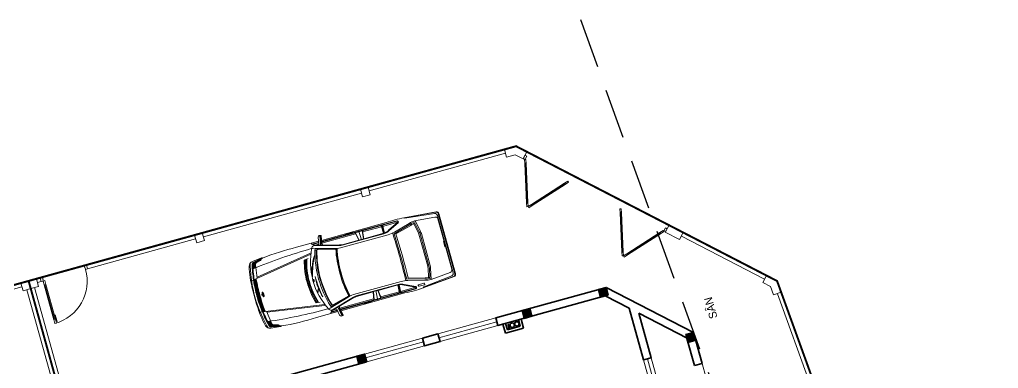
# Model space of a CAD drawing. Header units: metres. Extents: x 568336 to 569219, y 2065964 to 2066430.
# Drawn here: x 568522.05 to 568546.5, y 2066408.25 to 2066416.97 of the extents above; entities that cross this region are included whole.
import ezdxf

# ---------------------------------------------------------------- set-up
doc = ezdxf.new("R2010")
doc.units = ezdxf.units.M
doc.linetypes.add('$AUDIT_BAD_LTYPE2', pattern=[0])
doc.linetypes.add('HIDDEN', pattern=[0.375, 0.25, -0.125])
doc.layers.get('0').update_dxf_attribs({"linetype": 'CONTINUOUS'})
for name, color, linetype, lineweight in [('-CONCRETE', 1, 'CONTINUOUS', 35), ('-DIM', 9, 'CONTINUOUS', 13), ('-DOOR', 137, 'CONTINUOUS', 9), ('-LINE1', 7, 'CONTINUOUS', 18), ('-WALL', 4, 'CONTINUOUS', 35), ('A-NoiThat', 39, 'CONTINUOUS', 13), ('TEXT25', 2, 'CONTINUOUS', 13)]:
    doc.layers.add(name, color=color, linetype=linetype, lineweight=lineweight)
doc.layers.add('-RANH GIOI LO DAT', color=12, linetype='CONTINUOUS')
doc.layers.add('RANHGIOI', color=2, linetype='HIDDEN')
doc.styles.add('SVN_AVO_thuong', font='')
doc.styles.get('SVN_AVO_thuong').set_extended_font_data('SVN-Avo')

# ---------------------------------------------------------------- blocks, each defined once
blk = doc.blocks.new('A$C5C575821')
at = {"layer": '-CONCRETE'}
h = blk.add_hatch(color=256, dxfattribs=at)
h.dxf.hatch_style = 1
h.paths.add_polyline_path([(0, 200), (0, 0), (200, 0), (200, 200)])
blk.add_lwpolyline([(0, 0), (200, 0), (200, 200), (0, 200)], close=True, dxfattribs=at)
blk = doc.blocks.new('*U11')
at = {"linetype": '$AUDIT_BAD_LTYPE2'}
for p, q in [((70, 100), (70, 1000)), ((90, 1000), (90, 100))]:
    blk.add_line(p, q, dxfattribs=at)
for points in [[(50, 1000), (90, 1000), (90, 1100), (50, 1100), (50, 1000)], [(50, 1003), (50, 100)], [(50, 100), (90, 100), (90, 0), (50, 0), (50, 100)]]:
    blk.add_lwpolyline(points)
for points in [[(118, 895), (118, 1064), (90, 1064), (90, 1036), (113, 1036), (113, 895)], [(0, 0), (50, 0), (50, -40), (60, -40), (60, -100), (0, -100)], [(1200, 0), (1150, 0), (1150, -40), (1140, -40), (1140, -100), (1200, -100)]]:
    blk.add_lwpolyline(points, close=True)
at = {"linetype": '$AUDIT_BAD_LTYPE2', "ltscale": 0.3}
blk.add_arc((50, 0), 1100, 0, 90, dxfattribs=at)
blk = doc.blocks.new('CONG2')
at = {"layer": '-LINE1', "lineweight": 18}
blk.add_line((257137, -126793), (257137, -126693), dxfattribs=at)
at = {"ltscale": 100}
for p, q in [((255907, -126606), (256397, -125757)), ((256427, -125775), (255937, -126623)), ((256527, -125775), (257017, -126623)), ((257047, -126606), (256557, -125757))]:
    blk.add_line(p, q, dxfattribs=at)
at = {"color": 8, "ltscale": 100}
for points in [[(256412, -125755), (256421, -125760), (255921, -126626), (255912, -126621)], [(256541, -125755), (256533, -125760), (257033, -126626), (257041, -126621)]]:
    blk.add_lwpolyline(points, close=True, dxfattribs=at)
at = {"ltscale": 100}
for points in [[(256477, -125688), (256427, -125775), (256416, -125768), (256421, -125760), (256412, -125755), (256407, -125763), (256397, -125757), (256447, -125671)], [(256477, -125688), (256527, -125775), (256538, -125768), (256533, -125760), (256541, -125755), (256546, -125763), (256557, -125757), (256507, -125671)], [(255917, -126612), (255912, -126621), (255921, -126626), (255926, -126617), (255937, -126623), (255887, -126710), (255857, -126693), (255907, -126606)], [(257036, -126612), (257041, -126621), (257033, -126626), (257028, -126617), (257017, -126623), (257067, -126710), (257097, -126693), (257047, -126606)], [(257087, -126728), (257097, -126728), (257097, -126693), (257137, -126693), (257137, -126793), (257087, -126793)]]:
    blk.add_lwpolyline(points, close=True, dxfattribs=at)
blk = doc.blocks.new('A$C4E0379A3')
for p, q in [((-3008, 1028), (-3043, 837)), ((-2991, 1024), (-3026, 833)), ((-2996, 1032), (-3002, 1034)), ((-3086, 911), (-3652, 911)), ((-3264, 885), (-3090, 885)), ((-3250, 871), (-3093, 871)), ((-3188, 842), (-3098, 842)), ((-3038, 828), (-3035, 828)), ((-3021, 842), (-2142, 842)), ((-1960, 842), (-1475, 842)), ((-1476, 871), (-1470, 672)), ((-1464, 871), (-1459, 671)), ((-1453, 871), (-1447, 672)), ((-1442, 842), (-1052, 842)), ((-865, 903), (-71, 834)), ((-3607, 327), (-3545, 317)), ((-3585, 436), (-3523, 423)), ((-3632, 105), (-3569, 103)), ((-3623, 216), (-3560, 210)), ((-3632, -105), (-3569, -103)), ((-3623, -216), (-3560, -210)), ((-3607, -327), (-3545, -317)), ((-3585, -436), (-3523, -423)), ((-1476, -871), (-1470, -672)), ((-1464, -871), (-1459, -672)), ((-1453, -871), (-1447, -673)), ((-3086, -910), (-3641, -910)), ((-3264, -885), (-3090, -885)), ((-3250, -871), (-3093, -871)), ((-3188, -842), (-3098, -842)), ((-3008, -1028), (-3043, -837)), ((-2991, -1024), (-3026, -833)), ((-3021, -842), (-2142, -842)), ((-1960, -842), (-1475, -842)), ((-1442, -842), (-1052, -842)), ((-2996, -1032), (-3002, -1034))]:
    blk.add_line(p, q)
for points in [[(-3098, 842), (-3068, 1009, -0.322829), (-3030, 1045), (-2992, 1039, -0.422531), (-2986, 1031), (-3024, 825), (-3005, 788)], [(-4870, 845, 0.06824), (-4897, 765, 0.051611), (-4988, 0), (-4988, 207, -0.069896), (-4921, 771, -0.32103), (-4812, 866), (-4566, 891, -0.311578), (-4546, 881, -0.311578)], [(-4904, 412, -0.043765), (-4839, 789, -0.303464), (-4783, 841), (-4652, 864, -0.018633), (-4546, 881, -0.083909), (-4649, 846), (-4780, 823, 0.304556), (-4822, 785, 0.038587), (-4886, 417)], [(-4844, -684, 0.027873), (-3308, -783, 0.059366), (-3253, -773), (-2747, -635, -0.079464), (-2602, -606), (-1363, -606, -0.06068), (-1199, -626), (-783, -731, 0.120949), (-629, -758), (-123, -715, 0.39497), (-63, -651), (-63, 657, 0.404135), (-125, 721), (-641, 762, 0.112937), (-783, 735), (-1199, 626, -0.06068), (-1363, 606), (-2602, 606, -0.070217), (-2747, 633), (-3253, 775, 0.044809), (-3308, 782, 0.02806), (-4844, 684)], [(-4827, 685), (-4813, 772, -0.131143), (-4795, 818)], [(-4813, 686), (-4800, 771, -0.189017), (-4772, 824)], [(-4805, 428), (-4762, 766, -0.304567), (-4730, 804), (-4609, 838, 0.23887), (-4600, 847), (-4595, 859)], [(-4800, 687), (-4788, 769, -0.304567), (-4737, 829), (-4721, 833)], [(-4787, 688), (-4775, 768, -0.304567), (-4733, 817), (-4613, 850, 0.23887), (-4612, 851), (-4611, 854)], [(-3013, -885), (-1963, -885), (-1063, -885, 0.758852), (-1047, -828), (-1310, -704, 0.14996), (-1459, -658), (-2037, -658), (-2541, -658, 0.077307), (-2612, -669), (-3209, -833, -0.360394), (-3286, -801, -0.242572), (-3286, 801, -0.360655), (-3210, 833), (-2612, 669, 0.077307), (-2541, 658), (-2037, 658), (-1459, 658, 0.137614), (-1310, 704), (-1047, 828, 0.758852), (-1063, 885), (-1963, 885), (-3013, 885)], [(-3015, 871), (-1063, 871, -0.768317), (-1055, 840), (-1319, 716, -0.14228), (-1459, 671), (-1976, 672), (-1984, 666), (-2096, 666), (-2107, 672), (-2541, 672, -0.077278), (-2607, 683), (-3216, 850, -0.231129), (-3277, 911)], [(-869, 907, 0.039974), (-1335, 911), (-3008, 911)], [(-23, 782), (-23, -782, -0.389106), (-71, -834), (-865, -903)], [(-623, 762), (-564, 476, -0.050349), (-558, 411), (-558, -414, -0.051729), (-565, -481), (-623, -757)], [(-3452, 562), (-3554, 551, 0.073531), (-3635, 0, 0.073531), (-3554, -551), (-3452, -562)], [(-3530, -553, -0.073847), (-3612, 0, -0.073847), (-3530, 553, -0.153472)], [(-3506, -555, -0.074177), (-3588, 0, -0.074177), (-3506, 555, -0.153472)], [(-3488, -558, -0.077146), (-3574, 0, -0.077146), (-3488, 558, -0.077146)], [(-3417, 308, 0.045041), (-3467, 93, -0.050749), (-3278, 596, 0.062222), (-3412, 322), (-3425, 317), (-3463, 241)], [(-3303, 545, 0.052375), (-3409, 311), (-3419, 308), (-3467, 214)], [(-2699, 620, 0.107895), (-2700, -620, 0.109161)], [(-2687, 617, 0.107872), (-2688, -617, -0.970081)], [(-1244, 612, -0.017383), (-1244, -612, 9.34877)], [(-616, 731, 0.13448), (-772, 708), (-1214, 588, -0.016626), (-1214, -587), (-771, -703)], [(-759, -677, 0.11132), (-643, -700), (-596, -475, 0.051729), (-590, -414), (-590, 411, 0.050349), (-596, 470), (-644, 704, 0.111864), (-760, 681), (-1172, 574, -0.016174), (-1172, -574), (-759, -677)], [(-676, 703), (-628, 463, -0.050349), (-622, 411), (-622, -414, -0.051729), (-628, -468), (-676, -698)], [(-4988, 259), (-4994, 259, 0.001921), (-5000, 0)], [(-4914, 6, -0.025368), (-4898, 390, -0.026384)], [(-4870, 6, -0.025968), (-4853, 394, 0.502127), (-4857, 398), (-4908, 388)], [(-4899, 6, -0.025667), (-4883, 393, -0.026384)], [(-4885, 6, -0.02596), (-4867, 396, -0.026384)], [(-4988, -259), (-4994, -259, -0.001921), (-5000, 0)], [(-4870, -845, -0.06824), (-4897, -765, -0.051611), (-4988, 0), (-4988, -207, 0.069896), (-4921, -771, 0.32103), (-4812, -866), (-4566, -891, 0.311578), (-4546, -881, 0.311578)], [(-3401, -235, 0.045041), (-3354, -451, -0.050749), (-3398, 84, 0.062222), (-3402, -221), (-3412, -231), (-3449, -323)], [(-3446, -343), (-3402, -237), (-3395, -229, -0.052375), (-3399, 28)], [(-4898, -390, -0.025409), (-4914, -6, -0.026384)], [(-4908, -388), (-4857, -398, 0.502127), (-4853, -394, -0.02601), (-4870, -6, -0.026384)], [(-4883, -393, -0.025709), (-4899, -6, -0.026384)], [(-4867, -396, -0.026002), (-4885, -6, -0.026384)], [(-4906, -412, 0.046101), (-4839, -789, 0.303464), (-4783, -841), (-4652, -864, 0.018633), (-4546, -881, 0.083909), (-4649, -846), (-4780, -823, -0.304556), (-4822, -785, -0.038587), (-4886, -417)], [(-4805, -428), (-4762, -766, 0.304567), (-4730, -804), (-4609, -838, -0.23887), (-4600, -847), (-4595, -859)], [(-4827, -685), (-4813, -772, 0.131143), (-4795, -818)], [(-4813, -686), (-4800, -771, 0.189017), (-4772, -824)], [(-4800, -687), (-4788, -769, 0.304567), (-4737, -829), (-4721, -833)], [(-4787, -688), (-4775, -768, 0.304567), (-4733, -817), (-4613, -850, -0.23887), (-4612, -851), (-4611, -854)], [(-3015, -871), (-1063, -871, 0.768317), (-1055, -840), (-1319, -716, 0.149181), (-1459, -672), (-1976, -672), (-1984, -666), (-2096, -666), (-2107, -672), (-2541, -672, 0.077278), (-2607, -683), (-3216, -850, 0.228236), (-3277, -910)], [(-3098, -842), (-3068, -1009, 0.322829), (-3030, -1045), (-2992, -1039, 0.422531), (-2986, -1031), (-3024, -825), (-3005, -788)], [(-869, -907, -0.041495), (-1348, -910), (-3008, -910)]]:
    blk.add_lwpolyline(points, format="xyb")
for points in [[(-3016, 1043), (-3058, 831), (-3055, 803)], [(-2204, 911), (-2204, 885), (-2394, 885), (-2394, 911)], [(-2225, 911), (-2225, 901), (-2375, 901), (-2375, 911)], [(-2107, 672), (-2147, 871)], [(-2096, 666), (-2138, 871)], [(-2048, 911), (-2037, 658)], [(-1984, 666), (-1965, 871)], [(-1976, 672), (-1957, 871)], [(-1442, 871), (-1437, 672)], [(-3355, 654), (-4981, 402)], [(-3358, 675), (-4802, 452)], [(-2721, 607), (-3148, 713), (-3235, 713)], [(-52, 73), (-81, 73), (-81, -67), (-52, -67)], [(-52, 56), (-64, 56), (-64, -50), (-52, -50)], [(-3355, -654), (-4981, -402)], [(-3358, -675), (-4802, -452)], [(-2721, -607), (-3148, -713), (-3235, -713)], [(-2107, -672), (-2147, -871)], [(-2096, -666), (-2138, -871)], [(-2048, -910), (-2037, -658)], [(-1984, -666), (-1965, -871)], [(-1976, -672), (-1957, -871)], [(-1442, -871), (-1437, -673)], [(-3016, -1043), (-3058, -831), (-3055, -803)], [(-2204, -911), (-2204, -885), (-2394, -885), (-2394, -911)], [(-2225, -911), (-2225, -901), (-2375, -901), (-2375, -911)]]:
    blk.add_lwpolyline(points)
for points in [[(-2720, -616), (-3193, -743, -0.388671), (-3229, -725, -0.143383), (-3230, 726, -0.390953), (-3193, 744), (-2720, 613, 0.106047)], [(-51, -742), (-51, 742, 0.373826), (-106, 805), (-855, 891), (-873, 911), (-57, 841, -0.383818), (0, 777), (0, -777, -0.383818), (-57, -841), (-873, -911), (-855, -891), (-106, -805, 0.373826)], [(-4855, 0, -0.027521), (-4837, 410, 0.543027), (-4844, 416), (-4897, 402, 0.308444), (-4911, 385, 0.028524), (-4934, 0, 0.028524), (-4911, -385, 0.308444), (-4897, -402), (-4844, -416, 0.543027), (-4837, -410, -0.027521)], [(-4788, -1, -0.027754), (-4787, 23, -0.037978), (-4784, 41, -0.078467), (-4777, 56, -0.253942), (-4772, 59, -0.253942), (-4767, 56, -0.078467), (-4761, 41, -0.037978), (-4757, 23, -0.027754), (-4756, -1, -0.027754), (-4757, -26, -0.037978), (-4761, -44, -0.078467), (-4767, -59, -0.253942), (-4772, -62, -0.253942), (-4777, -59, -0.078467), (-4784, -44, -0.037978), (-4787, -26, -0.027754)], [(-964, -803), (-826, -803, -0.414214), (-812, -816), (-812, -830, -0.414214), (-826, -843), (-964, -843, -0.414214), (-978, -830), (-978, -816, -0.414214)]]:
    blk.add_lwpolyline(points, format="xyb", close=True)
blk.add_lwpolyline([(-4934, 6), (-4862, 6), (-4862, -6), (-4934, -6)], close=True)
blk.add_circle((-4790, 0), 18.6)
for centre, radius, start, end in [((-3001, 1027), 7.1, 97.391, 169.6732), ((-2998, 1026), 7.1, 349.5958, 77.7177), ((-3881, -5392), 6308, 87.9178, 96.0471), ((-3036, 835), 7.1, 169.6732, 254.7635), ((-3033, 834), 7.1, 254.7635, 349.5958), ((-76, 782), 52.4, 0, 85.0453), ((-759, 1), 2540, 163.7108, 196.3207), ((-760, 1), 2524, 163.6221, 196.4284), ((-4907, 383), 4.88, 104.8511, 173.4195), ((-3490, 0), 43.4, 283.8142, 76.2369), ((-3490, 0), 27.3, 291.602, 68.4492), ((-4907, -383), 4.88, 186.5805, 255.1489), ((-651, -432), 297, 246.2045, 276.7034), ((-3886, 5391), 6307, 263.9971, 272.2302), ((-3036, -835), 7.1, 105.2365, 190.3268), ((-3033, -834), 7.1, 10.4042, 105.2365), ((-3001, -1027), 7.1, 190.3268, 262.609), ((-2998, -1026), 7.1, 282.2823, 10.4042)]:
    blk.add_arc(centre, radius, start, end)
blk = doc.blocks.new('M12-T1')
at = {"layer": '-CONCRETE'}
for centre, radius in [((201064, -496346, 0), 13), ((201113, -496436, 0), 55), ((201113, -496557, 0), 55), ((201102, -496346, 0), 13), ((201144, -496346, 0), 13)]:
    blk.add_circle(centre, radius, dxfattribs=at)
at = {"layer": '-DOOR'}
for p, q in [((201299, -492689), (201298, -494189)), ((201199, -494589), (201199, -494189)), ((201398, -494589), (201398, -494189)), ((201298, -494589), (201298, -496089)), ((195198, -500753), (198929, -500753))]:
    blk.add_line(p, q, dxfattribs=at)
for points in [[(201199, -496089), (201198, -492689), (201398, -492689), (201399, -496089)], [(199401, -499365), (197908, -499365), (197908, -499565), (199401, -499565)]]:
    blk.add_lwpolyline(points, close=True, dxfattribs=at)
blk.add_lwpolyline([(197908, -499465), (199401, -499465)], dxfattribs=at)
at = {"layer": '-LINE1', "linetype": 'Continuous', "ltscale": 10}
for p, q in [((205298, -485388), (205398, -485388)), ((205398, -486588), (205298, -486588))]:
    blk.add_line(p, q, dxfattribs=at)
for points in [[(205198, -485189), (200098, -485189)], [(205298, -485388), (205298, -485289)], [(205298, -489389), (205298, -486588)], [(205298, -493689), (205298, -489589)], [(205298, -497421), (205298, -493889)], [(205398, -497721), (205398, -497421), (205198, -497421), (205198, -497643)], [(205198, -497643), (205048, -497806), (205194, -497942), (205398, -497721)], [(200544, -502819), (202133, -501102)], [(200413, -503107), (200413, -503107), (200617, -502887), (200470, -502751), (200320, -502914)], [(197681, -503214), (200106, -503030)], [(200320, -502914), (200099, -502931), (200114, -503130), (200413, -503107)]]:
    blk.add_lwpolyline(points, dxfattribs=at)
for points in [[(205198, -485289), (205398, -485289), (205398, -485089), (205198, -485089)], [(205198, -489589), (205398, -489589), (205398, -489389), (205198, -489389)], [(205198, -493889), (205398, -493889), (205398, -493689), (205198, -493689)], [(202059, -501035), (202206, -501170), (202478, -500877), (202331, -500741)]]:
    blk.add_lwpolyline(points, close=True, dxfattribs=at)
at = {"layer": '-RANH GIOI LO DAT', "linetype": 'HIDDEN', "ltscale": 10, "const_width": 50}
blk.add_lwpolyline([(200413, -503107), (205398, -497721), (205398, -485089), (194398, -485089), (194398, -503573)], close=True, dxfattribs=at)
at = {"layer": '-WALL'}
for p, q in [((201198, -490288), (201198, -492689)), ((201398, -490288), (201398, -492689)), ((201398, -492689), (201198, -492689)), ((201199, -492689), (201398, -492689)), ((200963, -496219), (201198, -496219)), ((200963, -496219), (200963, -496689)), ((201033, -496289), (201198, -496289)), ((201033, -496289), (201033, -496619)), ((200963, -496689), (201198, -496689)), ((201033, -496619), (201198, -496619)), ((201398, -498950), (199729, -500753)), ((201198, -498872), (200742, -499365)), ((199401, -499365), (200742, -499365)), ((199401, -499564), (199401, -499365)), ((199401, -499564), (200557, -499564)), ((200557, -499564), (199636, -500560)), ((199629, -500553), (198929, -500553)), ((198929, -500753), (198929, -500553)), ((199729, -500753), (198929, -500753))]:
    blk.add_line(p, q, dxfattribs=at)
at = {"layer": '-WALL', "color": 250}
for p, q in [((201198, -494189), (201398, -494189)), ((201198, -494589), (201398, -494589))]:
    blk.add_line(p, q, dxfattribs=at)
at = {"layer": '-WALL'}
blk.add_lwpolyline([(201398, -494189), (201198, -494189), (201198, -494589), (201398, -494589)], close=True, dxfattribs=at)
for points in [[(201398, -498950), (201398, -496089), (201198, -496089)], [(201399, -496089), (201198, -496089), (201198, -498872)]]:
    blk.add_lwpolyline(points, dxfattribs=at)
at = {"layer": '-DOOR', "xscale": -1}
for name, p, rotation in [('*U11', (205298, -485388), 90), ('CONG2', (284113, -226001), 47.19363105524284)]:
    blk.add_blockref(name, p, dxfattribs=dict(at, rotation=rotation))
at = {"layer": '-DOOR', "rotation": 47.23162372931802}
blk.add_blockref('CONG2', (-62563, -600543), dxfattribs=at)
at = {"layer": '-WALL'}
for p in [(201198, -492689), (201198, -496969), (201198, -498950), (199529, -500753)]:
    blk.add_blockref('A$C5C575821', p, dxfattribs=at)
at = {"layer": 'A-NoiThat', "rotation": 270}
blk.add_blockref('A$C4E0379A3', (203512, -495417), dxfattribs=at)
at = {"layer": 'TEXT25', "style": 'SVN_AVO_thuong'}
blk.add_text('SÂN', height=200, rotation=0, dxfattribs=at).set_placement((199931, -501430))
blk = doc.blocks.new('M1-T1')
at = {"layer": '-CONCRETE', "color": 1, "linetype": 'HIDDEN', "ltscale": 10, "const_width": 50}
blk.add_lwpolyline([(191582, 50952), (197582, 50952), (197582, 30952), (191582, 30952)], close=True, dxfattribs=at)
at = {"layer": '-LINE1', "lineweight": 18}
for p, q in [((191582, 34952), (191582, 30952)), ((191681, 31152), (191681, 33952)), ((191782, 31052), (192182, 31052))]:
    blk.add_line(p, q, dxfattribs=at)
for points in [[(191582, 50952), (197582, 50952), (197582, 30952), (191582, 30952)], [(191582, 30952), (191782, 30952), (191782, 31152), (191582, 31152)]]:
    blk.add_lwpolyline(points, close=True, dxfattribs=at)

msp = doc.modelspace()

# ---------------------------------------------------------------- linework, layer by layer
at = {"layer": 'RANHGIOI', "color": 12, "ltscale": 5}
msp.add_line((568536.061, 2066416.965), (568550.882, 2066375.988), dxfattribs=at)

# ---------------------------------------------------------------- block references
at = {"layer": '-DIM', "xscale": 0.001, "yscale": 0.001, "zscale": 0.001, "rotation": 195.4590030948298}
msp.add_blockref('M1-T1', (568698.681, 2066491.331), dxfattribs=at)
at = {"layer": '-WALL', "color": 2, "true_color": 0xf1eb1f, "xscale": 0.001, "yscale": 0.001, "zscale": 0.001, "rotation": 105.4590240793294}
msp.add_blockref('M12-T1', (568109.49, 2066083.166), dxfattribs=at)

doc.saveas('drawing.dxf')
